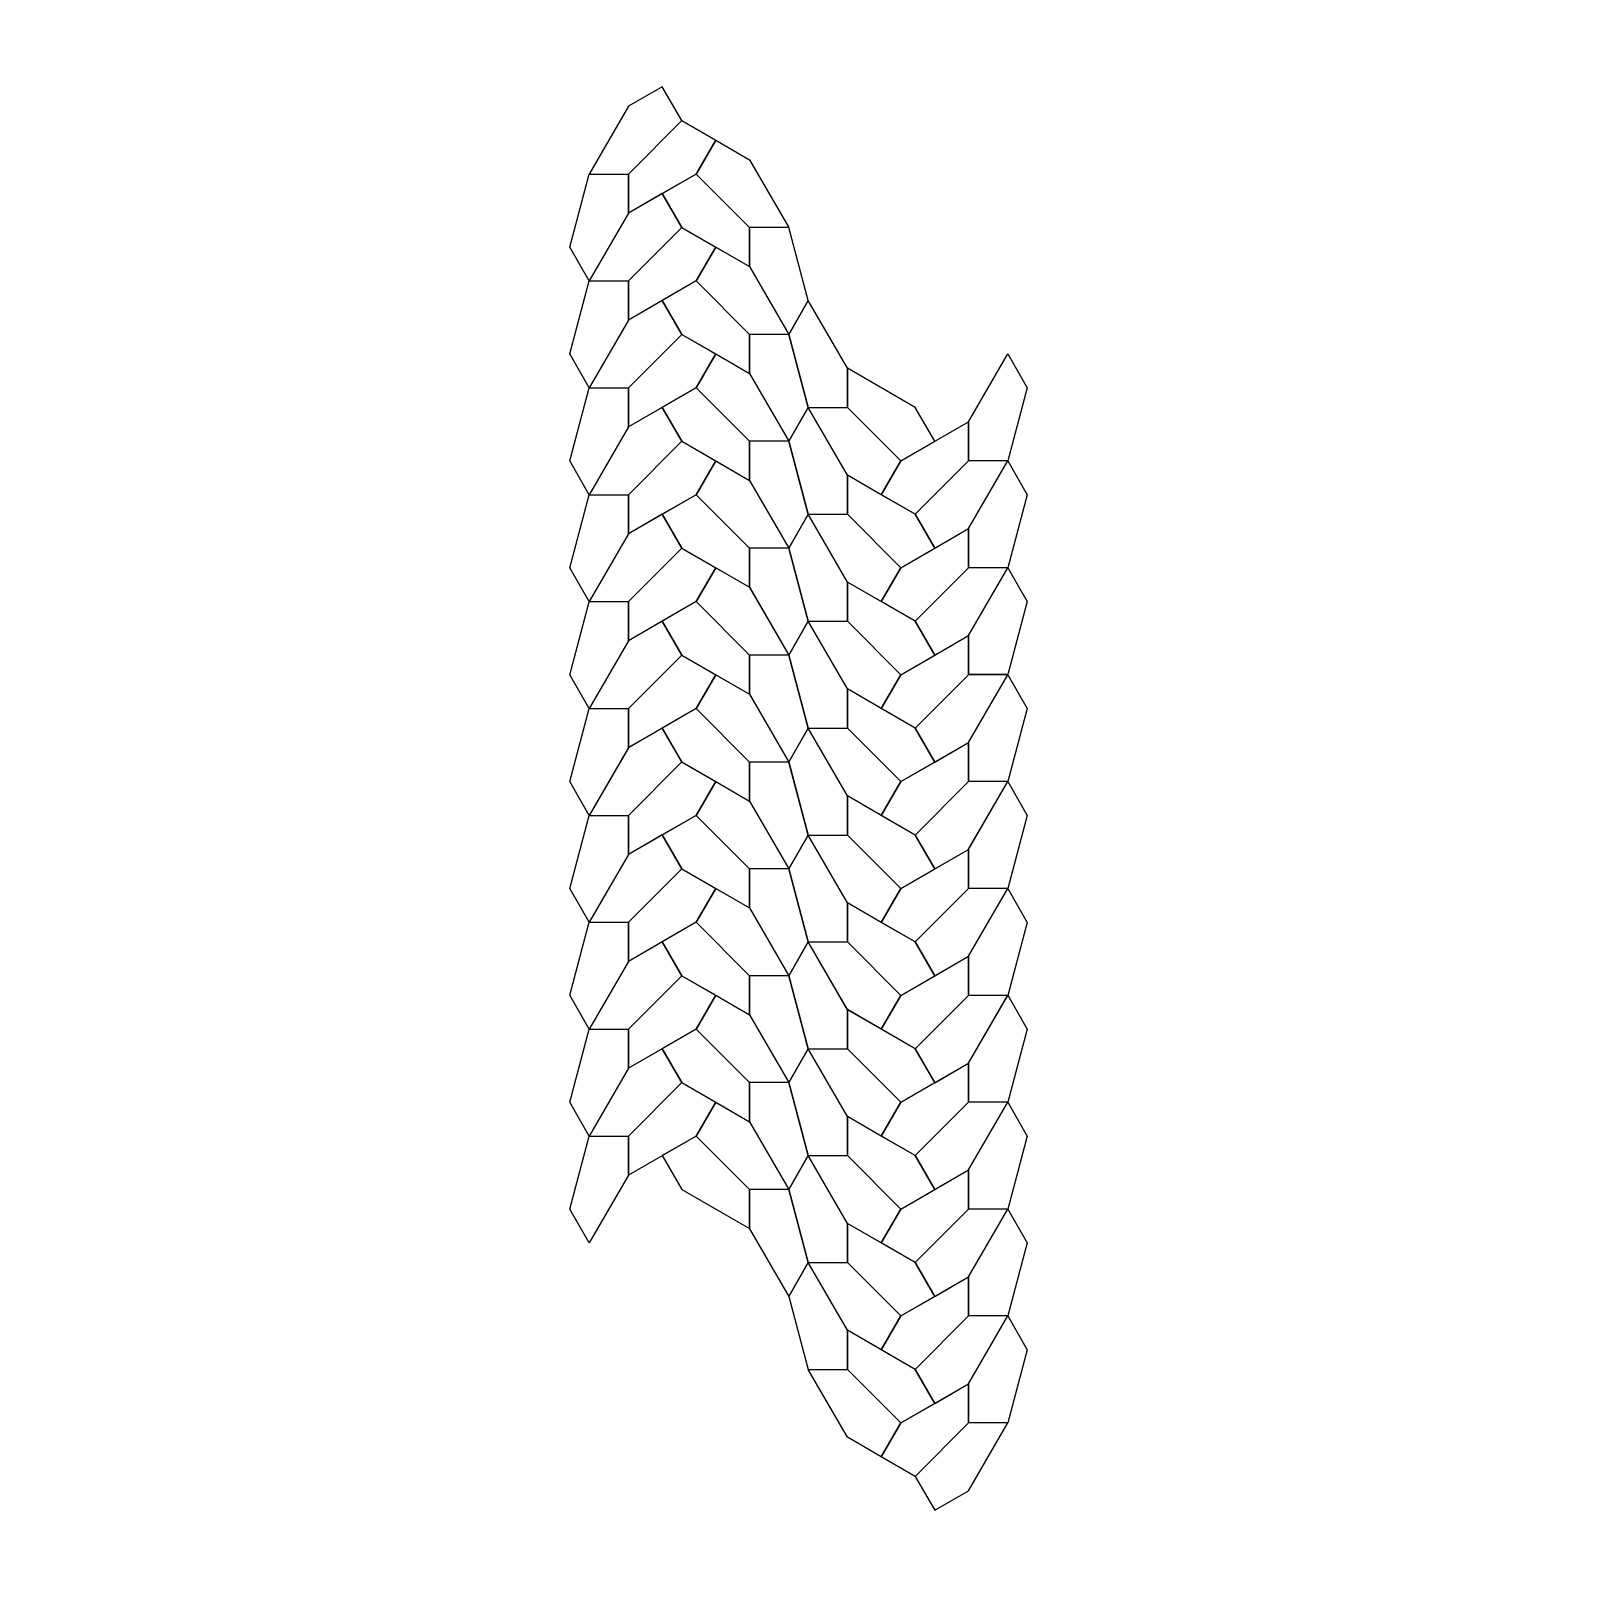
# Model space of a CAD drawing. Header units: metres. Extents: x -204 to 189, y -55 to 337.
import ezdxf

# ---------------------------------------------------------------- set-up
doc = ezdxf.new("R2010")
doc.units = ezdxf.units.M

# ---------------------------------------------------------------- blocks, each defined once
blk = doc.blocks.new('POLY_UNIT')
blk.add_lwpolyline([(0, 7.07), (7.07, 0), (26.39, 0), (28.98, 9.66), (19.32, 12.25), (0, 7.07)])
blk = doc.blocks.new('D_POLY_UNIT')
blk.add_blockref('POLY_UNIT', (0, 0))
at = {"yscale": -1}
blk.add_blockref('POLY_UNIT', (0, 0), dxfattribs=at)
blk = doc.blocks.new('Q_POLY_UNIT')
at = {"rotation": 270}
blk.add_blockref('D_POLY_UNIT', (38.64, 19.32), dxfattribs=at)
blk.add_blockref('D_POLY_UNIT', (0, 0))
blk = doc.blocks.new('S_POLY_UNIT')
blk.add_blockref('POLY_UNIT', (0, -7.07))
blk = doc.blocks.new('SIX_POLY_UNIT')
at = {"yscale": -1, "rotation": -60}
blk.add_blockref('S_POLY_UNIT', (26.39, 38.64), dxfattribs=at)
at = {"rotation": -30}
blk.add_blockref('S_POLY_UNIT', (-19.32, 12.25), dxfattribs=at)
blk.add_blockref('Q_POLY_UNIT', (0, 0))
blk = doc.blocks.new('T_POLY_UNIT')
blk.add_blockref('SIX_POLY_UNIT', (0, 0))
at = {"rotation": 180}
blk.add_blockref('SIX_POLY_UNIT', (-36.05, 14.84), dxfattribs=at)
blk = doc.blocks.new('M_POLY_UNIT')
for p in [(-173.87, 173.87), (-154.55, 154.55), (-135.23, 135.23), (-115.91, 115.91), (-96.59, 96.59), (-77.27, 77.27), (-57.96, 57.96), (-38.64, 38.64), (-19.32, 19.32), (0, 0)]:
    blk.add_blockref('T_POLY_UNIT', p)

msp = doc.modelspace()

# ---------------------------------------------------------------- block references
at = {"rotation": -45}
msp.add_blockref('M_POLY_UNIT', (0, 0), dxfattribs=at)

doc.saveas('drawing.dxf')
